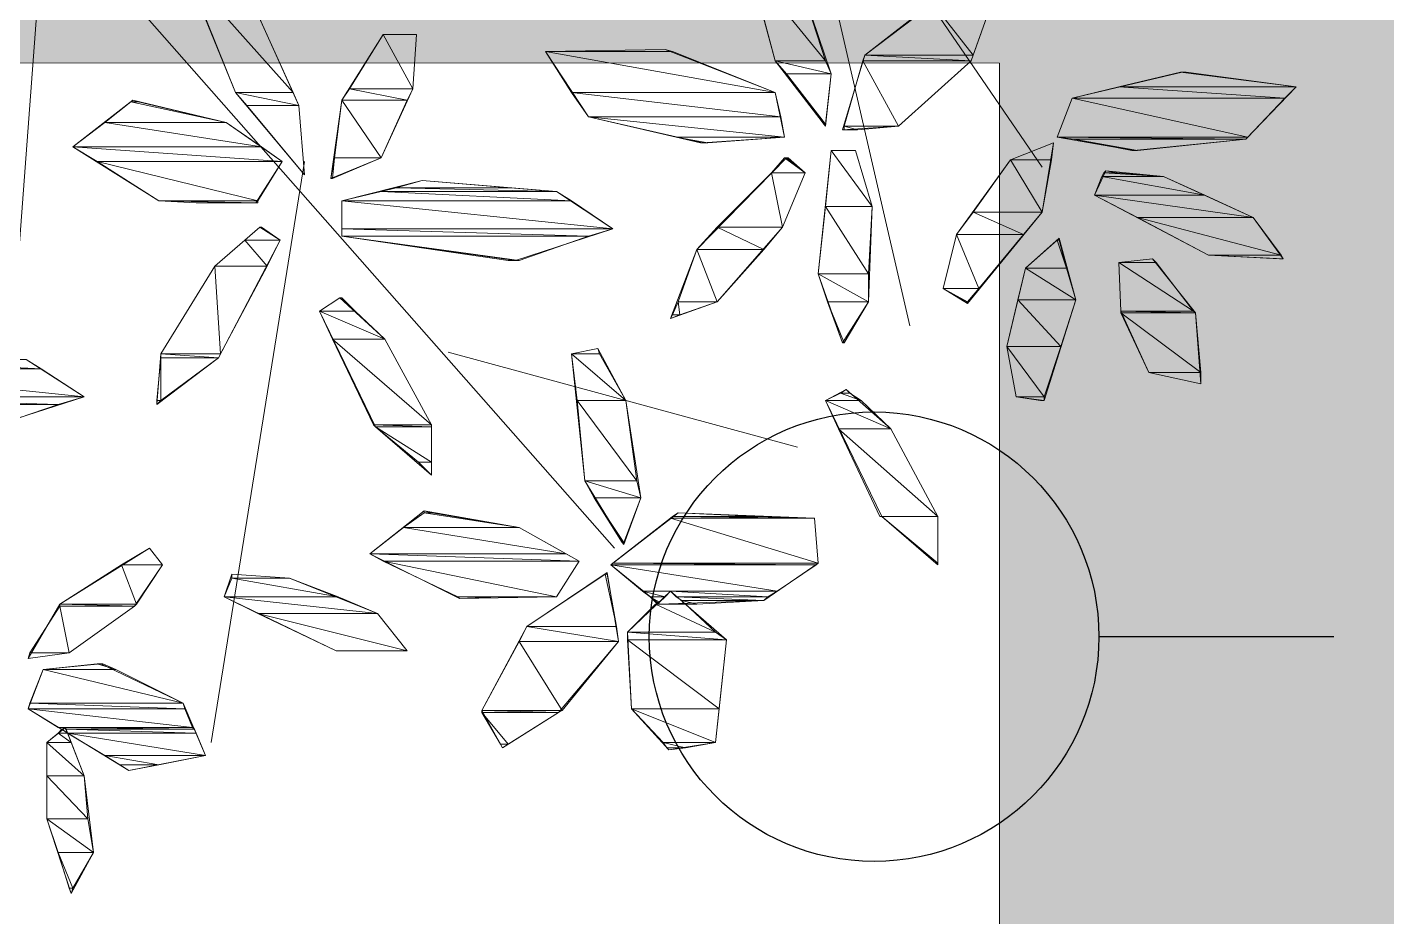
# Model space of a CAD drawing. Header units: metres. Extents: x 349703 to 349913, y 9282546 to 9282694.
# Drawn here: x 349771.991 to 349773.322, y 9282598.353 to 9282599.224 of the extents above; entities that cross this region are included whole.
import ezdxf

# ---------------------------------------------------------------- set-up
doc = ezdxf.new("R2010")
doc.units = ezdxf.units.M
doc.header["$LTSCALE"] = 0.25
for name, color, linetype, lineweight in [('AREA-VERDE', 3, 'CONTINUOUS', 9), ('ARQ-FONDO', 253, 'CONTINUOUS', 9), ('LLORAD-SIMB', 1, 'CONTINUOUS', 25), ('LLORAD-TRAMO', 1, 'CONTINUOUS', 70)]:
    doc.layers.add(name, color=color, linetype=linetype, lineweight=lineweight)

# ---------------------------------------------------------------- blocks, each defined once
blk = doc.blocks.new('ARBOL 1')
at = {"layer": 'ARQ-FONDO', "linetype": 'Continuous', "lineweight": -2}
for p, q in [((348215.2299, 9282663.7395), (348215.9043, 9282662.7525)), ((348215.6576, 9282663.1053), (348215.7746, 9282662.5972)), ((348214.932, 9282663.0084), (348215.4858, 9282662.3797)), ((348215.1148, 9282662.8256), (348215.0453, 9282662.9993)), ((348215.643, 9282662.8567), (348215.6064, 9282662.9919)), ((348214.9265, 9282662.9865), (348214.8681, 9282662.2079)), ((348215.1184, 9282662.9426), (348215.1769, 9282662.8128)), ((348215.6631, 9282662.9463), (348215.6978, 9282662.8439)), ((348215.7307, 9282662.8622), (348215.8294, 9282662.9371)), ((348215.855, 9282662.9134), (348215.8349, 9282662.8567)), ((348215.2592, 9282662.8823), (348215.219, 9282662.8183)), ((348215.2921, 9282662.8823), (348215.2592, 9282662.8823)), ((348215.2884, 9282662.8293), (348215.2921, 9282662.8823)), ((348215.5352, 9282662.8677), (348215.4182, 9282662.8658)), ((348215.643, 9282662.8256), (348215.5352, 9282662.8677)), ((348215.4182, 9282662.8658), (348215.4602, 9282662.8019)), ((348215.6923, 9282662.7927), (348215.643, 9282662.8567)), ((348215.7088, 9282662.7891), (348215.7307, 9282662.8622)), ((348215.8349, 9282662.8567), (348215.7636, 9282662.7927)), ((348215.6978, 9282662.8439), (348215.6923, 9282662.7927)), ((348215.9336, 9282662.8201), (348216.0414, 9282662.8457)), ((348216.0414, 9282662.8457), (348216.1529, 9282662.8311)), ((348215.2573, 9282662.7617), (348215.2884, 9282662.8293)), ((348216.1529, 9282662.8311), (348216.1036, 9282662.7799)), ((348214.9558, 9282662.7726), (348215.0143, 9282662.8183)), ((348215.0143, 9282662.8183), (348215.1056, 9282662.7964)), ((348215.1824, 9282662.7452), (348215.1148, 9282662.8256)), ((348215.219, 9282662.8183), (348215.208, 9282662.7416)), ((348215.6521, 9282662.7818), (348215.643, 9282662.8256)), ((348215.919, 9282662.7818), (348215.9336, 9282662.8201)), ((348215.1769, 9282662.8128), (348215.1824, 9282662.7452)), ((348215.4602, 9282662.8019), (348215.5717, 9282662.7763)), ((348215.1056, 9282662.7964), (348215.1605, 9282662.758)), ((348215.7636, 9282662.7927), (348215.7088, 9282662.7891)), ((348215.5717, 9282662.7763), (348215.6521, 9282662.7818)), ((348215.8733, 9282662.7598), (348215.9153, 9282662.7763)), ((348215.9153, 9282662.7763), (348215.9043, 9282662.7087)), ((348215.9939, 9282662.769), (348215.919, 9282662.7818)), ((348216.1036, 9282662.7799), (348215.9939, 9282662.769)), ((348215.0399, 9282662.7196), (348214.9558, 9282662.7726)), ((348215.208, 9282662.7416), (348215.2573, 9282662.7617)), ((348215.5662, 9282662.6721), (348215.654, 9282662.7617)), ((348215.654, 9282662.7617), (348215.6722, 9282662.747)), ((348215.685, 9282662.6483), (348215.6978, 9282662.769)), ((348215.6978, 9282662.769), (348215.7216, 9282662.769)), ((348215.7216, 9282662.769), (348215.738, 9282662.7141)), ((348215.1824, 9282662.758), (348215.091, 9282662.1896)), ((348215.1605, 9282662.758), (348215.1349, 9282662.7178)), ((348215.8203, 9282662.6867), (348215.8733, 9282662.7598)), ((348215.9555, 9282662.7251), (348215.9665, 9282662.7489)), ((348215.9665, 9282662.7489), (348216.0231, 9282662.7434)), ((348215.219, 9282662.7196), (348215.2976, 9282662.7397)), ((348215.2976, 9282662.7397), (348215.4291, 9282662.7288)), ((348215.6722, 9282662.747), (348215.6503, 9282662.694)), ((348216.0231, 9282662.7434), (348216.1109, 9282662.7032)), ((348215.4291, 9282662.7288), (348215.484, 9282662.6922)), ((348216.067, 9282662.6666), (348215.9555, 9282662.7251)), ((348215.1349, 9282662.7178), (348215.0399, 9282662.7196)), ((348215.219, 9282662.6849), (348215.219, 9282662.7196)), ((348215.738, 9282662.7141), (348215.7344, 9282662.6209)), ((348215.9043, 9282662.7087), (348215.8312, 9282662.6191)), ((348216.1109, 9282662.7032), (348216.1401, 9282662.663)), ((348215.1385, 9282662.694), (348215.0947, 9282662.6557)), ((348215.1587, 9282662.6812), (348215.1385, 9282662.694)), ((348215.3889, 9282662.6611), (348215.219, 9282662.6849)), ((348215.484, 9282662.6922), (348215.3889, 9282662.6611)), ((348215.6503, 9282662.694), (348215.5863, 9282662.6209)), ((348215.8075, 9282662.6337), (348215.8203, 9282662.6867)), ((348215.8879, 9282662.6538), (348215.9208, 9282662.6831)), ((348215.9208, 9282662.6831), (348215.9372, 9282662.6228)), ((348215.0983, 9282662.5661), (348215.1587, 9282662.6812)), ((348215.5406, 9282662.6045), (348215.5662, 9282662.6721)), ((348215.0947, 9282662.6557), (348215.0417, 9282662.5698)), ((348215.9793, 9282662.6593), (348216.0122, 9282662.663)), ((348215.9811, 9282662.6118), (348215.9793, 9282662.6593)), ((348216.0122, 9282662.663), (348216.0542, 9282662.61)), ((348216.1401, 9282662.663), (348216.067, 9282662.6666)), ((348215.7088, 9282662.5807), (348215.685, 9282662.6483)), ((348215.8696, 9282662.5771), (348215.8879, 9282662.6538)), ((348215.8312, 9282662.6191), (348215.8075, 9282662.6337)), ((348215.197, 9282662.6118), (348215.2171, 9282662.6246)), ((348215.2171, 9282662.6246), (348215.261, 9282662.5844)), ((348215.5863, 9282662.6209), (348215.5406, 9282662.6045)), ((348215.7344, 9282662.6209), (348215.7088, 9282662.5807)), ((348215.9372, 9282662.6228), (348215.9062, 9282662.5241)), ((348215.2519, 9282662.4985), (348215.197, 9282662.6118)), ((348216.0085, 9282662.5515), (348215.9811, 9282662.6118)), ((348216.0542, 9282662.61), (348216.0597, 9282662.5405)), ((348215.261, 9282662.5844), (348215.3067, 9282662.5003)), ((348215.4438, 9282662.5698), (348215.4694, 9282662.5752)), ((348215.4694, 9282662.5752), (348215.4968, 9282662.5241)), ((348215.8788, 9282662.5277), (348215.8696, 9282662.5771)), ((348214.9101, 9282662.5643), (348214.9667, 9282662.5277)), ((348215.0417, 9282662.5698), (348215.038, 9282662.5204)), ((348215.038, 9282662.5204), (348215.0983, 9282662.5661)), ((348215.3231, 9282662.5716), (348215.6649, 9282662.4784)), ((348215.4566, 9282662.4455), (348215.4438, 9282662.5698)), ((348216.0597, 9282662.5405), (348216.0085, 9282662.5515)), ((348215.6923, 9282662.5241), (348215.7124, 9282662.535)), ((348215.7124, 9282662.535), (348215.7563, 9282662.4966)), ((348214.9667, 9282662.5277), (348214.8699, 9282662.4966)), ((348215.4968, 9282662.5241), (348215.5114, 9282662.429)), ((348215.7472, 9282662.4107), (348215.6923, 9282662.5241)), ((348215.9062, 9282662.5241), (348215.8788, 9282662.5277)), ((348215.3067, 9282662.451), (348215.2519, 9282662.4985)), ((348215.3067, 9282662.5003), (348215.3067, 9282662.451)), ((348215.7563, 9282662.4966), (348215.802, 9282662.4107)), ((348215.4949, 9282662.3833), (348215.4566, 9282662.4455)), ((348215.5114, 9282662.429), (348215.4949, 9282662.3833)), ((348215.2464, 9282662.3742), (348215.2994, 9282662.4162)), ((348215.2994, 9282662.4162), (348215.3926, 9282662.3998)), ((348215.4822, 9282662.3632), (348215.5479, 9282662.4144)), ((348215.5479, 9282662.4144), (348215.6814, 9282662.4089)), ((348215.6814, 9282662.4089), (348215.685, 9282662.3651)), ((348215.802, 9282662.3632), (348215.7472, 9282662.4107)), ((348215.802, 9282662.4107), (348215.802, 9282662.3632)), ((348215.3926, 9282662.3998), (348215.4511, 9282662.3669)), ((348214.943, 9282662.3248), (348215.0307, 9282662.3797)), ((348215.0307, 9282662.3797), (348215.0435, 9282662.3632)), ((348215.0435, 9282662.3632), (348215.0161, 9282662.323)), ((348215.3341, 9282662.3303), (348215.2464, 9282662.3742)), ((348215.4511, 9282662.3669), (348215.4291, 9282662.3322)), ((348215.5297, 9282662.3248), (348215.4822, 9282662.3632)), ((348215.685, 9282662.3651), (348215.632, 9282662.3285)), ((348215.1038, 9282662.3322), (348215.1111, 9282662.3541)), ((348215.1111, 9282662.3541), (348215.1678, 9282662.3504)), ((348215.1678, 9282662.3504), (348215.2537, 9282662.3157)), ((348215.3999, 9282662.3029), (348215.4785, 9282662.3559)), ((348215.4785, 9282662.3559), (348215.4895, 9282662.2883)), ((348215.4986, 9282662.2974), (348215.5406, 9282662.3376)), ((348215.5406, 9282662.3376), (348215.5955, 9282662.2901)), ((348214.9119, 9282662.2718), (348214.943, 9282662.3248)), ((348215.0161, 9282662.323), (348214.9521, 9282662.2773)), ((348215.2135, 9282662.2792), (348215.1038, 9282662.3322)), ((348215.4291, 9282662.3322), (348215.3341, 9282662.3303)), ((348215.632, 9282662.3285), (348215.5297, 9282662.3248)), ((348215.2537, 9282662.3157), (348215.2829, 9282662.2792)), ((348215.356, 9282662.2207), (348215.3999, 9282662.3029)), ((348215.5023, 9282662.2225), (348215.4986, 9282662.2974)), ((348215.4895, 9282662.2883), (348215.431, 9282662.2188)), ((348215.5955, 9282662.2901), (348215.5845, 9282662.1896)), ((348214.9521, 9282662.2773), (348214.9119, 9282662.2718)), ((348215.2829, 9282662.2792), (348215.2135, 9282662.2792)), ((348214.9119, 9282662.2225), (348214.9265, 9282662.2609)), ((348214.9265, 9282662.2609), (348214.9832, 9282662.2664)), ((348214.9832, 9282662.2664), (348215.0636, 9282662.228)), ((348215.0106, 9282662.1622), (348214.9119, 9282662.2225)), ((348215.0636, 9282662.228), (348215.0855, 9282662.1768)), ((348215.3761, 9282662.1841), (348215.356, 9282662.2207)), ((348215.431, 9282662.2188), (348215.3761, 9282662.1841)), ((348215.5388, 9282662.1823), (348215.5023, 9282662.2225)), ((348214.9485, 9282662.2042), (348214.9302, 9282662.1896)), ((348214.9667, 9282662.1567), (348214.9485, 9282662.2042)), ((348214.9302, 9282662.1896), (348214.9302, 9282662.1147)), ((348215.5845, 9282662.1896), (348215.5388, 9282662.1823)), ((348215.0855, 9282662.1768), (348215.0106, 9282662.1622)), ((348214.9759, 9282662.0818), (348214.9667, 9282662.1567)), ((348214.9302, 9282662.1147), (348214.954, 9282662.0416)), ((348214.954, 9282662.0416), (348214.9759, 9282662.0818))]:
    blk.add_line(p, q, dxfattribs=at)
for points in [[(348215.1184, 9282662.9426), (348215.0673, 9282662.9426), (348215.1714, 9282662.8256)], [(348215.0673, 9282662.9426), (348215.1714, 9282662.8256), (348215.1148, 9282662.8256)], [(348215.6631, 9282662.9463), (348215.6192, 9282662.9463), (348215.6923, 9282662.8567)], [(348215.6192, 9282662.9463), (348215.6923, 9282662.8567), (348215.643, 9282662.8567)], [(348215.7965, 9282662.9134), (348215.8367, 9282662.8622), (348215.7307, 9282662.8622)], [(348215.855, 9282662.9134), (348215.7965, 9282662.9134), (348215.8367, 9282662.8622)], [(348215.2592, 9282662.8823), (348215.2884, 9282662.8293), (348215.2263, 9282662.8293)], [(348215.2921, 9282662.8823), (348215.2592, 9282662.8823), (348215.2592, 9282662.8823)], [(348215.2921, 9282662.8823), (348215.2592, 9282662.8823), (348215.2884, 9282662.8293)], [(348215.5352, 9282662.8677), (348215.5425, 9282662.8658), (348215.4182, 9282662.8658)], [(348215.5425, 9282662.8658), (348215.4182, 9282662.8658), (348215.643, 9282662.8256)], [(348215.4182, 9282662.8658), (348215.643, 9282662.8256), (348215.4438, 9282662.8256)], [(348215.6923, 9282662.8567), (348215.643, 9282662.8567), (348215.6978, 9282662.8439)], [(348215.643, 9282662.8567), (348215.6978, 9282662.8439), (348215.654, 9282662.8439)], [(348215.7289, 9282662.8567), (348215.7636, 9282662.7927), (348215.7106, 9282662.7927)], [(348215.7307, 9282662.8622), (348215.8349, 9282662.8567), (348215.7289, 9282662.8567)], [(348215.8349, 9282662.8567), (348215.7289, 9282662.8567), (348215.7636, 9282662.7927)], [(348215.8367, 9282662.8622), (348215.7307, 9282662.8622), (348215.8349, 9282662.8567)], [(348215.654, 9282662.8439), (348215.6905, 9282662.7946), (348215.6923, 9282662.7946)], [(348215.654, 9282662.8439), (348215.6978, 9282662.8439), (348215.6923, 9282662.7946)], [(348216.0396, 9282662.8457), (348216.1529, 9282662.8311), (348215.9793, 9282662.8311)], [(348216.0414, 9282662.8457), (348216.0451, 9282662.8457), (348216.0396, 9282662.8457)], [(348216.0451, 9282662.8457), (348216.0396, 9282662.8457), (348216.1529, 9282662.8311)], [(348215.2263, 9282662.8293), (348215.2829, 9282662.8183), (348215.219, 9282662.8183)], [(348215.2884, 9282662.8293), (348215.2263, 9282662.8293), (348215.2829, 9282662.8183)], [(348215.9793, 9282662.8311), (348216.1419, 9282662.8201), (348215.9336, 9282662.8201)], [(348216.1529, 9282662.8311), (348215.9793, 9282662.8311), (348216.1419, 9282662.8201)], [(348215.0124, 9282662.8165), (348215.1056, 9282662.7964), (348214.9869, 9282662.7964)], [(348215.0143, 9282662.8183), (348215.0197, 9282662.8165), (348215.0124, 9282662.8165)], [(348215.0197, 9282662.8165), (348215.0124, 9282662.8165), (348215.1056, 9282662.7964)], [(348215.1714, 9282662.8256), (348215.1148, 9282662.8256), (348215.1769, 9282662.8128)], [(348215.1148, 9282662.8256), (348215.1769, 9282662.8128), (348215.1258, 9282662.8128)], [(348215.219, 9282662.8183), (348215.2573, 9282662.7617), (348215.2117, 9282662.7617)], [(348215.2829, 9282662.8183), (348215.219, 9282662.8183), (348215.2573, 9282662.7617)], [(348215.643, 9282662.8256), (348215.4438, 9282662.8256), (348215.6485, 9282662.8019)], [(348215.4438, 9282662.8256), (348215.6485, 9282662.8019), (348215.4602, 9282662.8019)], [(348215.9336, 9282662.8201), (348216.1054, 9282662.7818), (348215.919, 9282662.7818)], [(348216.1419, 9282662.8201), (348215.9336, 9282662.8201), (348216.1054, 9282662.7818)], [(348215.1769, 9282662.8128), (348215.1258, 9282662.8128), (348215.1824, 9282662.7452)], [(348215.1258, 9282662.8128), (348215.1824, 9282662.7452), (348215.1824, 9282662.7452)], [(348215.6485, 9282662.8019), (348215.4602, 9282662.8019), (348215.6521, 9282662.7818)], [(348215.4602, 9282662.8019), (348215.6521, 9282662.7818), (348215.5461, 9282662.7818)], [(348214.9869, 9282662.7964), (348215.1404, 9282662.7726), (348214.9558, 9282662.7726)], [(348215.1056, 9282662.7964), (348214.9869, 9282662.7964), (348215.1404, 9282662.7726)], [(348215.6905, 9282662.7946), (348215.6923, 9282662.7946), (348215.6923, 9282662.7927)], [(348215.7106, 9282662.7891), (348215.7234, 9282662.7891), (348215.7088, 9282662.7891)], [(348215.7106, 9282662.7927), (348215.7106, 9282662.7891), (348215.7234, 9282662.7891)], [(348215.7106, 9282662.7927), (348215.7636, 9282662.7927), (348215.7234, 9282662.7891)], [(348215.6521, 9282662.7818), (348215.5461, 9282662.7818), (348215.5772, 9282662.7763)], [(348215.5461, 9282662.7818), (348215.5772, 9282662.7763), (348215.5699, 9282662.7763)], [(348215.5699, 9282662.7763), (348215.5772, 9282662.7763), (348215.5717, 9282662.7763)], [(348215.9153, 9282662.7763), (348215.9135, 9282662.7598), (348215.8733, 9282662.7598)], [(348215.9135, 9282662.7598), (348215.9153, 9282662.7763)], [(348215.9153, 9282662.7763), (348215.9153, 9282662.7763)], [(348216.1054, 9282662.7818), (348215.919, 9282662.7818), (348216.1036, 9282662.7799)], [(348215.919, 9282662.7818), (348216.1036, 9282662.7799), (348215.9354, 9282662.7799)], [(348215.9354, 9282662.7799), (348215.9921, 9282662.769), (348215.9976, 9282662.769)], [(348215.9354, 9282662.7799), (348216.1036, 9282662.7799), (348215.9976, 9282662.769)], [(348215.1404, 9282662.7726), (348214.9558, 9282662.7726), (348215.1605, 9282662.758)], [(348214.9558, 9282662.7726), (348215.1605, 9282662.758), (348214.9795, 9282662.758)], [(348215.2098, 9282662.7416), (348215.208, 9282662.7416), (348215.2117, 9282662.7617)], [(348215.2117, 9282662.7617), (348215.2573, 9282662.7617), (348215.2098, 9282662.7416)], [(348215.6521, 9282662.7617), (348215.6722, 9282662.747), (348215.6393, 9282662.747)], [(348215.654, 9282662.7617), (348215.6558, 9282662.7617), (348215.6521, 9282662.7617)], [(348215.6558, 9282662.7617), (348215.6521, 9282662.7617), (348215.6722, 9282662.747)], [(348215.6978, 9282662.769), (348215.738, 9282662.7141), (348215.6923, 9282662.7141)], [(348215.7216, 9282662.769), (348215.6978, 9282662.769), (348215.6978, 9282662.769)], [(348215.7216, 9282662.769), (348215.6978, 9282662.769), (348215.738, 9282662.7141)], [(348215.9921, 9282662.769), (348215.9976, 9282662.769), (348215.9939, 9282662.769)], [(348215.1605, 9282662.758), (348214.9795, 9282662.758), (348215.1367, 9282662.7196)], [(348214.9795, 9282662.758), (348215.1367, 9282662.7196), (348215.0399, 9282662.7196)], [(348215.8733, 9282662.7598), (348215.9043, 9282662.7087), (348215.8367, 9282662.7087)], [(348215.9135, 9282662.7598), (348215.8733, 9282662.7598), (348215.9043, 9282662.7087)], [(348215.9665, 9282662.7489), (348215.9775, 9282662.747), (348215.9647, 9282662.747)], [(348215.1824, 9282662.7452), (348215.1824, 9282662.7452)], [(348215.2098, 9282662.7416), (348215.2098, 9282662.7416), (348215.208, 9282662.7416)], [(348215.2976, 9282662.7397), (348215.3835, 9282662.7324), (348215.272, 9282662.7324)], [(348215.6393, 9282662.747), (348215.6503, 9282662.694), (348215.5863, 9282662.694)], [(348215.6722, 9282662.747), (348215.6393, 9282662.747), (348215.6503, 9282662.694)], [(348215.9628, 9282662.7434), (348216.0634, 9282662.7251), (348215.9555, 9282662.7251)], [(348215.9647, 9282662.747), (348216.0231, 9282662.7434), (348215.9628, 9282662.7434)], [(348216.0231, 9282662.7434), (348215.9628, 9282662.7434), (348216.0634, 9282662.7251)], [(348215.9775, 9282662.747), (348215.9647, 9282662.747), (348216.0231, 9282662.7434)], [(348215.2573, 9282662.7288), (348215.4438, 9282662.7196), (348215.219, 9282662.7196)], [(348215.272, 9282662.7324), (348215.4291, 9282662.7288), (348215.2573, 9282662.7288)], [(348215.4291, 9282662.7288), (348215.2573, 9282662.7288), (348215.4438, 9282662.7196)], [(348215.3835, 9282662.7324), (348215.272, 9282662.7324), (348215.4291, 9282662.7288)], [(348216.0634, 9282662.7251), (348215.9555, 9282662.7251), (348216.1109, 9282662.7032)], [(348215.9555, 9282662.7251), (348216.1109, 9282662.7032), (348215.9976, 9282662.7032)], [(348215.0399, 9282662.7196), (348215.0764, 9282662.7178), (348215.1367, 9282662.7178)], [(348215.0399, 9282662.7196), (348215.1367, 9282662.7196), (348215.1367, 9282662.7178)], [(348215.0764, 9282662.7178), (348215.1367, 9282662.7178), (348215.1349, 9282662.7178)], [(348215.4438, 9282662.7196), (348215.219, 9282662.7196), (348215.484, 9282662.6922)], [(348215.219, 9282662.7196), (348215.484, 9282662.6922), (348215.219, 9282662.6922)], [(348215.6923, 9282662.7141), (348215.7344, 9282662.6483), (348215.685, 9282662.6483)], [(348215.738, 9282662.7141), (348215.6923, 9282662.7141), (348215.7344, 9282662.6483)], [(348215.8367, 9282662.7087), (348215.8861, 9282662.6867), (348215.8203, 9282662.6867)], [(348215.9043, 9282662.7087), (348215.8367, 9282662.7087), (348215.8861, 9282662.6867)], [(348216.1109, 9282662.7032), (348215.9976, 9282662.7032), (348216.1383, 9282662.6666)], [(348215.9976, 9282662.7032), (348216.1383, 9282662.6666), (348216.067, 9282662.6666)], [(348215.1385, 9282662.694), (348215.1587, 9282662.6812), (348215.1239, 9282662.6812)], [(348215.1385, 9282662.694), (348215.1404, 9282662.694), (348215.1404, 9282662.694)], [(348215.1404, 9282662.694), (348215.1385, 9282662.694), (348215.1587, 9282662.6812)], [(348215.484, 9282662.6922), (348215.219, 9282662.6922), (348215.4602, 9282662.6849)], [(348215.219, 9282662.6922), (348215.4602, 9282662.6849), (348215.219, 9282662.6849)], [(348215.219, 9282662.6849), (348215.3816, 9282662.6611), (348215.3926, 9282662.6611)], [(348215.219, 9282662.6849), (348215.4602, 9282662.6849), (348215.3926, 9282662.6611)], [(348215.5863, 9282662.694), (348215.632, 9282662.6721), (348215.5662, 9282662.6721)], [(348215.6503, 9282662.694), (348215.5863, 9282662.694), (348215.632, 9282662.6721)], [(348215.8203, 9282662.6867), (348215.8422, 9282662.6337), (348215.8075, 9282662.6337)], [(348215.8861, 9282662.6867), (348215.8203, 9282662.6867), (348215.8422, 9282662.6337)], [(348215.9208, 9282662.6831), (348215.9208, 9282662.6812), (348215.919, 9282662.6812)], [(348215.1239, 9282662.6812), (348215.1459, 9282662.6557), (348215.0947, 9282662.6557)], [(348215.1587, 9282662.6812), (348215.1239, 9282662.6812), (348215.1459, 9282662.6557)], [(348215.5662, 9282662.6721), (348215.5863, 9282662.6209), (348215.5479, 9282662.6209)], [(348215.632, 9282662.6721), (348215.5662, 9282662.6721), (348215.5863, 9282662.6209)], [(348215.919, 9282662.6812), (348215.9281, 9282662.6538), (348215.8879, 9282662.6538)], [(348215.9208, 9282662.6812), (348215.919, 9282662.6812), (348215.9281, 9282662.6538)], [(348215.0947, 9282662.6557), (348215.1002, 9282662.5698), (348215.0417, 9282662.5698)], [(348215.1459, 9282662.6557), (348215.0947, 9282662.6557), (348215.1002, 9282662.5698)], [(348215.3816, 9282662.6611), (348215.3926, 9282662.6611), (348215.3889, 9282662.6611)], [(348216.0122, 9282662.663), (348216.0158, 9282662.6593), (348215.9793, 9282662.6593)], [(348216.0158, 9282662.6593), (348215.9793, 9282662.6593), (348216.0524, 9282662.6118)], [(348215.9793, 9282662.6593), (348216.0524, 9282662.6118), (348215.9811, 9282662.6118)], [(348216.0122, 9282662.663), (348216.0122, 9282662.663)], [(348216.0158, 9282662.6593), (348216.0122, 9282662.663)], [(348216.1401, 9282662.663), (348216.1365, 9282662.663), (348216.067, 9282662.6666)], [(348216.067, 9282662.6666), (348216.1383, 9282662.6666), (348216.1401, 9282662.663)], [(348216.1401, 9282662.663), (348216.1401, 9282662.663), (348216.1365, 9282662.663)], [(348215.7344, 9282662.6483), (348215.685, 9282662.6483), (348215.7344, 9282662.6209)], [(348215.685, 9282662.6483), (348215.7344, 9282662.6209), (348215.6942, 9282662.6209)], [(348215.8879, 9282662.6538), (348215.9372, 9282662.6228), (348215.8806, 9282662.6228)], [(348215.9281, 9282662.6538), (348215.8879, 9282662.6538), (348215.9372, 9282662.6228)], [(348215.8075, 9282662.6337), (348215.8294, 9282662.6209), (348215.8312, 9282662.6209)], [(348215.8075, 9282662.6337), (348215.8422, 9282662.6337), (348215.8312, 9282662.6209)], [(348215.2171, 9282662.6246), (348215.2318, 9282662.6118), (348215.197, 9282662.6118)], [(348215.2171, 9282662.6246), (348215.219, 9282662.6246), (348215.219, 9282662.6246)], [(348215.219, 9282662.6246), (348215.2171, 9282662.6246), (348215.2318, 9282662.6118)], [(348215.5479, 9282662.6209), (348215.5425, 9282662.6081), (348215.5498, 9282662.6081)], [(348215.5479, 9282662.6209), (348215.5863, 9282662.6209), (348215.5498, 9282662.6081)], [(348215.7106, 9282662.5807), (348215.7088, 9282662.5807), (348215.6942, 9282662.6209)], [(348215.6942, 9282662.6209), (348215.7344, 9282662.6209), (348215.7106, 9282662.5807)], [(348215.8294, 9282662.6209), (348215.8312, 9282662.6209), (348215.8312, 9282662.6191)], [(348215.8806, 9282662.6228), (348215.9226, 9282662.5771), (348215.8696, 9282662.5771)], [(348215.9372, 9282662.6228), (348215.8806, 9282662.6228), (348215.9226, 9282662.5771)], [(348215.2318, 9282662.6118), (348215.197, 9282662.6118), (348215.261, 9282662.5844)], [(348215.197, 9282662.6118), (348215.261, 9282662.5844), (348215.2098, 9282662.5844)], [(348215.5425, 9282662.6081), (348215.5498, 9282662.6081), (348215.5406, 9282662.6045)], [(348216.0524, 9282662.6118), (348215.9811, 9282662.6118), (348216.0542, 9282662.61)], [(348215.9811, 9282662.6118), (348216.0542, 9282662.61), (348215.9811, 9282662.61)], [(348215.9811, 9282662.61), (348216.0085, 9282662.5515), (348216.0597, 9282662.5515)], [(348215.9811, 9282662.61), (348216.0542, 9282662.61), (348216.0597, 9282662.5515)], [(348215.261, 9282662.5844), (348215.2098, 9282662.5844), (348215.3067, 9282662.5003)], [(348215.2098, 9282662.5844), (348215.3067, 9282662.5003), (348215.25, 9282662.5003)], [(348215.4694, 9282662.5752), (348215.4712, 9282662.5698), (348215.4438, 9282662.5698)], [(348215.4694, 9282662.5752), (348215.4694, 9282662.5752)], [(348215.4712, 9282662.5698), (348215.4694, 9282662.5752)], [(348215.7106, 9282662.5807), (348215.7106, 9282662.5807), (348215.7088, 9282662.5807)], [(348215.9226, 9282662.5771), (348215.8696, 9282662.5771), (348215.9062, 9282662.5277)], [(348215.8696, 9282662.5771), (348215.9062, 9282662.5277), (348215.8788, 9282662.5277)], [(348214.7401, 9282662.5643), (348214.9247, 9282662.5551), (348214.7017, 9282662.5551)], [(348214.9101, 9282662.5643), (348214.7401, 9282662.5643), (348214.9247, 9282662.5551)], [(348215.0417, 9282662.5661), (348215.0417, 9282662.5241), (348215.038, 9282662.5241)], [(348215.1002, 9282662.5698), (348215.0417, 9282662.5698), (348215.0983, 9282662.5661)], [(348215.0417, 9282662.5698), (348215.0983, 9282662.5661), (348215.0417, 9282662.5661)], [(348215.0983, 9282662.5661), (348215.0417, 9282662.5661), (348215.0417, 9282662.5241)], [(348215.4712, 9282662.5698), (348215.4438, 9282662.5698), (348215.4968, 9282662.5241)], [(348215.4438, 9282662.5698), (348215.4968, 9282662.5241), (348215.4493, 9282662.5241)], [(348214.7017, 9282662.5551), (348214.9667, 9282662.5277), (348214.6999, 9282662.5277)], [(348214.9247, 9282662.5551), (348214.7017, 9282662.5551), (348214.9667, 9282662.5277)], [(348216.0085, 9282662.5515), (348216.0597, 9282662.5515), (348216.0597, 9282662.5405)], [(348215.7124, 9282662.535), (348215.7161, 9282662.5314), (348215.707, 9282662.5314)], [(348214.9667, 9282662.5277), (348214.6999, 9282662.5277), (348214.9412, 9282662.5204)], [(348214.6999, 9282662.5277), (348214.9412, 9282662.5204), (348214.6999, 9282662.5204)], [(348215.038, 9282662.5241), (348215.0417, 9282662.5241), (348215.038, 9282662.5204)], [(348215.4968, 9282662.5241), (348215.4493, 9282662.5241), (348215.5077, 9282662.4455)], [(348215.4493, 9282662.5241), (348215.5077, 9282662.4455), (348215.4566, 9282662.4455)], [(348215.707, 9282662.5314), (348215.7271, 9282662.5241), (348215.6923, 9282662.5241)], [(348215.7271, 9282662.5241), (348215.6923, 9282662.5241), (348215.7563, 9282662.4966)], [(348215.6923, 9282662.5241), (348215.7563, 9282662.4966), (348215.7051, 9282662.4966)], [(348215.7161, 9282662.5314), (348215.707, 9282662.5314), (348215.7271, 9282662.5241)], [(348215.9062, 9282662.5241), (348215.9025, 9282662.5241), (348215.8788, 9282662.5277)], [(348215.8788, 9282662.5277), (348215.9062, 9282662.5277), (348215.9062, 9282662.5241)], [(348215.9062, 9282662.5241), (348215.9062, 9282662.5241), (348215.9025, 9282662.5241)], [(348214.9412, 9282662.5204), (348214.6999, 9282662.5204), (348214.8772, 9282662.4985)], [(348215.3067, 9282662.5003), (348215.25, 9282662.5003), (348215.3067, 9282662.4985)], [(348215.25, 9282662.5003), (348215.3067, 9282662.4985), (348215.2519, 9282662.4985)], [(348215.2519, 9282662.4985), (348215.2939, 9282662.4637), (348215.3067, 9282662.4637)], [(348215.2519, 9282662.4985), (348215.3067, 9282662.4985), (348215.3067, 9282662.4637)], [(348215.7563, 9282662.4966), (348215.7051, 9282662.4966), (348215.802, 9282662.4107)], [(348215.7051, 9282662.4966), (348215.802, 9282662.4107), (348215.7453, 9282662.4107)], [(348215.2939, 9282662.4637), (348215.3067, 9282662.4637), (348215.3067, 9282662.451)], [(348215.5077, 9282662.4455), (348215.4566, 9282662.4455), (348215.5114, 9282662.429)], [(348215.4566, 9282662.4455), (348215.5114, 9282662.429), (348215.4657, 9282662.429)], [(348215.4657, 9282662.429), (348215.4931, 9282662.3852), (348215.4949, 9282662.3852)], [(348215.4657, 9282662.429), (348215.5114, 9282662.429), (348215.4949, 9282662.3852)], [(348215.2994, 9282662.4162), (348215.3067, 9282662.4144), (348215.2994, 9282662.4144)], [(348215.2994, 9282662.4144), (348215.3926, 9282662.3998), (348215.2793, 9282662.3998)], [(348215.3067, 9282662.4144), (348215.2994, 9282662.4144), (348215.3926, 9282662.3998)], [(348215.5406, 9282662.4089), (348215.685, 9282662.3651), (348215.484, 9282662.3651)], [(348215.5425, 9282662.4107), (348215.6814, 9282662.4089), (348215.5406, 9282662.4089)], [(348215.6814, 9282662.4089), (348215.5406, 9282662.4089), (348215.685, 9282662.3651)], [(348215.5479, 9282662.4144), (348215.6247, 9282662.4107), (348215.5425, 9282662.4107)], [(348215.6247, 9282662.4107), (348215.5425, 9282662.4107), (348215.6814, 9282662.4089)], [(348215.802, 9282662.4107), (348215.7453, 9282662.4107), (348215.7472, 9282662.4107)], [(348215.7453, 9282662.4107), (348215.802, 9282662.4107), (348215.802, 9282662.4107)], [(348215.7472, 9282662.4107), (348215.8002, 9282662.3651), (348215.802, 9282662.3651)], [(348215.7472, 9282662.4107), (348215.802, 9282662.4107), (348215.802, 9282662.3651)], [(348215.2793, 9282662.3998), (348215.4383, 9282662.3742), (348215.2464, 9282662.3742)], [(348215.3926, 9282662.3998), (348215.2793, 9282662.3998), (348215.4383, 9282662.3742)], [(348215.0307, 9282662.3797), (348215.0435, 9282662.3632), (348215.0033, 9282662.3632)], [(348215.0307, 9282662.3797), (348215.0307, 9282662.3797)], [(348215.0435, 9282662.3632), (348215.0307, 9282662.3797)], [(348215.4931, 9282662.3852), (348215.4949, 9282662.3852), (348215.4949, 9282662.3833)], [(348215.0033, 9282662.3632), (348215.0179, 9282662.3248), (348214.943, 9282662.3248)], [(348215.0435, 9282662.3632), (348215.0033, 9282662.3632), (348215.0179, 9282662.3248)], [(348215.4383, 9282662.3742), (348215.2464, 9282662.3742), (348215.4511, 9282662.3669)], [(348215.2464, 9282662.3742), (348215.4511, 9282662.3669), (348215.2592, 9282662.3669)], [(348215.4511, 9282662.3669), (348215.2592, 9282662.3669), (348215.4291, 9282662.3322)], [(348215.2592, 9282662.3669), (348215.4291, 9282662.3322), (348215.3323, 9282662.3322)], [(348215.484, 9282662.3651), (348215.6832, 9282662.3632), (348215.4822, 9282662.3632)], [(348215.6832, 9282662.3632), (348215.4822, 9282662.3632), (348215.6448, 9282662.3376)], [(348215.4822, 9282662.3632), (348215.6448, 9282662.3376), (348215.5132, 9282662.3376)], [(348215.685, 9282662.3651), (348215.484, 9282662.3651), (348215.6832, 9282662.3632)], [(348215.8002, 9282662.3651), (348215.802, 9282662.3651), (348215.802, 9282662.3632)], [(348215.1111, 9282662.3504), (348215.2153, 9282662.3322), (348215.1038, 9282662.3322)], [(348215.1111, 9282662.3541), (348215.1678, 9282662.3504), (348215.1111, 9282662.3504)], [(348215.1678, 9282662.3504), (348215.1111, 9282662.3504), (348215.2153, 9282662.3322)], [(348215.4767, 9282662.3541), (348215.4876, 9282662.3029), (348215.3999, 9282662.3029)], [(348215.4785, 9282662.3559), (348215.4785, 9282662.3541), (348215.4767, 9282662.3541)], [(348215.4785, 9282662.3541), (348215.4767, 9282662.3541), (348215.4876, 9282662.3029)], [(348215.5406, 9282662.3376), (348215.5132, 9282662.3376), (348215.5352, 9282662.3322)], [(348215.5132, 9282662.3376), (348215.5352, 9282662.3322), (348215.5205, 9282662.3322)], [(348215.6448, 9282662.3376), (348215.5406, 9282662.3376), (348215.6357, 9282662.3322)], [(348215.5406, 9282662.3376), (348215.6357, 9282662.3322), (348215.5461, 9282662.3322)], [(348214.943, 9282662.323), (348214.9137, 9282662.2773), (348214.9521, 9282662.2773)], [(348215.0179, 9282662.3248), (348214.943, 9282662.3248), (348215.0161, 9282662.323)], [(348214.943, 9282662.3248), (348215.0161, 9282662.323), (348214.943, 9282662.323)], [(348214.943, 9282662.323), (348215.0161, 9282662.323), (348214.9521, 9282662.2773)], [(348215.2153, 9282662.3322), (348215.1038, 9282662.3322), (348215.2537, 9282662.3157)], [(348215.1038, 9282662.3322), (348215.2537, 9282662.3157), (348215.1367, 9282662.3157)], [(348215.4291, 9282662.3322), (348215.3725, 9282662.3322), (348215.3323, 9282662.3322)], [(348215.3725, 9282662.3322), (348215.3323, 9282662.3322)], [(348215.3323, 9282662.3322), (348215.3725, 9282662.3322), (348215.3341, 9282662.3303)], [(348215.526, 9282662.3248), (348215.5845, 9282662.2974), (348215.4986, 9282662.2974)], [(348215.5205, 9282662.3322), (348215.526, 9282662.3267), (348215.5297, 9282662.3267)], [(348215.5205, 9282662.3322), (348215.5352, 9282662.3322), (348215.5297, 9282662.3267)], [(348215.526, 9282662.3267), (348215.5297, 9282662.3267), (348215.5278, 9282662.3248)], [(348215.5278, 9282662.3248), (348215.5297, 9282662.3248), (348215.526, 9282662.3248)], [(348215.5553, 9282662.3248), (348215.526, 9282662.3248), (348215.5845, 9282662.2974)], [(348215.5278, 9282662.3248), (348215.5278, 9282662.3248)], [(348215.5297, 9282662.3248), (348215.5278, 9282662.3248)], [(348215.5352, 9282662.3248), (348215.5553, 9282662.3248), (348215.5297, 9282662.3248)], [(348215.5553, 9282662.3248), (348215.5352, 9282662.3248), (348215.5352, 9282662.3248)], [(348215.5553, 9282662.3248), (348215.5352, 9282662.3248)], [(348215.6357, 9282662.3322), (348215.5461, 9282662.3322), (348215.632, 9282662.3285)], [(348215.5461, 9282662.3322), (348215.632, 9282662.3285), (348215.5516, 9282662.3285)], [(348215.5516, 9282662.3285), (348215.5534, 9282662.3248), (348215.5662, 9282662.3248)], [(348215.5516, 9282662.3285), (348215.632, 9282662.3285), (348215.5662, 9282662.3248)], [(348215.5534, 9282662.3248), (348215.5662, 9282662.3248), (348215.5553, 9282662.3248)], [(348215.2829, 9282662.2792), (348215.2135, 9282662.2792), (348215.1367, 9282662.3157)], [(348215.1367, 9282662.3157), (348215.2537, 9282662.3157), (348215.2829, 9282662.2792)], [(348215.3999, 9282662.3029), (348215.4895, 9282662.2883), (348215.3926, 9282662.2883)], [(348215.4876, 9282662.3029), (348215.3999, 9282662.3029), (348215.4895, 9282662.2883)], [(348215.5845, 9282662.2974), (348215.4986, 9282662.2974), (348215.5955, 9282662.2901)], [(348215.4986, 9282662.2974), (348215.5955, 9282662.2901), (348215.4986, 9282662.2901)], [(348215.3926, 9282662.2883), (348215.4346, 9282662.2207), (348215.356, 9282662.2207)], [(348215.4895, 9282662.2883), (348215.3926, 9282662.2883), (348215.4346, 9282662.2207)], [(348215.5955, 9282662.2901), (348215.4986, 9282662.2901), (348215.5882, 9282662.2225)], [(348215.4986, 9282662.2901), (348215.5882, 9282662.2225), (348215.5023, 9282662.2225)], [(348214.9137, 9282662.2773), (348214.9521, 9282662.2773), (348214.9119, 9282662.2718)], [(348215.2829, 9282662.2792), (348215.2829, 9282662.2792), (348215.2135, 9282662.2792)], [(348214.9265, 9282662.2609), (348215.0636, 9282662.228), (348214.9137, 9282662.228)], [(348214.9795, 9282662.2664), (348214.9978, 9282662.2609), (348214.9265, 9282662.2609)], [(348214.9978, 9282662.2609), (348214.9265, 9282662.2609), (348215.0636, 9282662.228)], [(348214.9832, 9282662.2664), (348214.985, 9282662.2664), (348214.9795, 9282662.2664)], [(348214.985, 9282662.2664), (348214.9795, 9282662.2664), (348214.9978, 9282662.2609)], [(348214.9137, 9282662.228), (348215.0654, 9282662.2225), (348214.9119, 9282662.2225)], [(348215.0654, 9282662.2225), (348214.9119, 9282662.2225), (348215.0728, 9282662.2042)], [(348214.9119, 9282662.2225), (348215.0728, 9282662.2042), (348214.9412, 9282662.2042)], [(348215.0636, 9282662.228), (348214.9137, 9282662.228), (348215.0654, 9282662.2225)], [(348215.4346, 9282662.2207), (348215.356, 9282662.2207), (348215.431, 9282662.2188)], [(348215.356, 9282662.2207), (348215.431, 9282662.2188), (348215.356, 9282662.2188)], [(348215.356, 9282662.2188), (348215.3743, 9282662.1878), (348215.3816, 9282662.1878)], [(348215.356, 9282662.2188), (348215.431, 9282662.2188), (348215.3816, 9282662.1878)], [(348215.5882, 9282662.2225), (348215.5023, 9282662.2225), (348215.5845, 9282662.1896)], [(348215.5023, 9282662.2225), (348215.5845, 9282662.1896), (348215.5333, 9282662.1896)], [(348214.9485, 9282662.2042), (348214.9412, 9282662.2042), (348214.9448, 9282662.2024)], [(348214.9412, 9282662.2042), (348214.9448, 9282662.2024), (348214.9448, 9282662.2024)], [(348214.9448, 9282662.2024), (348214.9503, 9282662.1987), (348214.9412, 9282662.1987)], [(348214.9448, 9282662.2024), (348214.9448, 9282662.2024)], [(348215.0728, 9282662.2042), (348214.9485, 9282662.2042), (348215.0746, 9282662.2024)], [(348214.9485, 9282662.2042), (348215.0746, 9282662.2024), (348214.9485, 9282662.2024)], [(348215.0746, 9282662.2024), (348214.9485, 9282662.2024), (348215.0764, 9282662.1987)], [(348214.9485, 9282662.2024), (348215.0764, 9282662.1987), (348214.9503, 9282662.1987)], [(348214.9412, 9282662.1987), (348214.954, 9282662.1896), (348214.9302, 9282662.1896)], [(348214.954, 9282662.1896), (348214.9302, 9282662.1896), (348214.9667, 9282662.1567)], [(348214.9302, 9282662.1896), (348214.9667, 9282662.1567), (348214.9302, 9282662.1567)], [(348214.9503, 9282662.1987), (348214.9412, 9282662.1987), (348214.954, 9282662.1896)], [(348215.0764, 9282662.1987), (348214.9503, 9282662.1987), (348215.0855, 9282662.1768)], [(348214.9503, 9282662.1987), (348215.0855, 9282662.1768), (348214.9869, 9282662.1768)], [(348215.5333, 9282662.1896), (348215.537, 9282662.1841), (348215.5553, 9282662.1841)], [(348215.5333, 9282662.1896), (348215.5845, 9282662.1896), (348215.5553, 9282662.1841)], [(348214.9869, 9282662.1768), (348215.0015, 9282662.1677), (348215.0399, 9282662.1677)], [(348214.9869, 9282662.1768), (348215.0855, 9282662.1768), (348215.0399, 9282662.1677)], [(348215.3743, 9282662.1878), (348215.3816, 9282662.1878), (348215.3761, 9282662.1841)], [(348215.537, 9282662.1841), (348215.5553, 9282662.1841), (348215.5388, 9282662.1823)], [(348215.0015, 9282662.1677), (348215.0399, 9282662.1677), (348215.0106, 9282662.1622)], [(348214.9667, 9282662.1567), (348214.9302, 9282662.1567), (348214.9704, 9282662.1147)], [(348214.9302, 9282662.1567), (348214.9704, 9282662.1147), (348214.9302, 9282662.1147)], [(348214.9704, 9282662.1147), (348214.9302, 9282662.1147), (348214.9759, 9282662.0818)], [(348214.9302, 9282662.1147), (348214.9759, 9282662.0818), (348214.9412, 9282662.0818)], [(348214.9412, 9282662.0818), (348214.9521, 9282662.047), (348214.9558, 9282662.047)], [(348214.9412, 9282662.0818), (348214.9759, 9282662.0818), (348214.9558, 9282662.047)], [(348214.9521, 9282662.047), (348214.9558, 9282662.047), (348214.954, 9282662.0416)]]:
    blk.add_lwpolyline(points, close=True, dxfattribs=at)

msp = doc.modelspace()

# ---------------------------------------------------------------- hatches: boundary and pattern name
at = {"layer": 'AREA-VERDE', "lineweight": 0, "true_color": 0xc4e4b2, "transparency": 33554597}
h = msp.add_hatch(color=3, dxfattribs=at)
h.dxf.hatch_style = 1
h.paths.add_polyline_path([(349793.3046, 9282597.9887), (349799.6417, 9282600.7551), (349769.0726, 9282600.7551), (349770.9381, 9282599.1897), (349772.9426, 9282599.1889), (349772.9426, 9282597.9887)])

# ---------------------------------------------------------------- linework, layer by layer
at = {"layer": 'ARQ-FONDO', "lineweight": 0}
msp.add_lwpolyline([(349769.0726, 9282600.7551), (349799.6417, 9282600.7551), (349793.3046, 9282597.9887), (349772.9426, 9282597.9887), (349772.9426, 9282599.1889), (349770.9381, 9282599.1897)], close=True, dxfattribs=at)
at = {"layer": 'LLORAD-SIMB'}
msp.add_line((349773.27, 9282598.6275), (349773.04, 9282598.6275), dxfattribs=at)
msp.add_circle((349772.82, 9282598.6275), 0.22, dxfattribs=at)
at = {"layer": 'LLORAD-TRAMO', "const_width": 0.3}
msp.add_lwpolyline([(349773.27, 9282600.69), (349773.27, 9282600.44), (349773.27, 9282600.19), (349773.27, 9282599.94), (349773.27, 9282599.69), (349773.27, 9282599.44), (349773.27, 9282599.19), (349773.27, 9282598.94), (349773.27, 9282598.69), (349773.27, 9282598.44), (349773.27, 9282598.19), (349773.27, 9282597.94)], dxfattribs=at)

# ---------------------------------------------------------------- block references
at = {"layer": 'ARQ-FONDO'}
msp.add_blockref('ARBOL 1', (1557.0802, -63.6655), dxfattribs=at)

doc.saveas('drawing.dxf')
